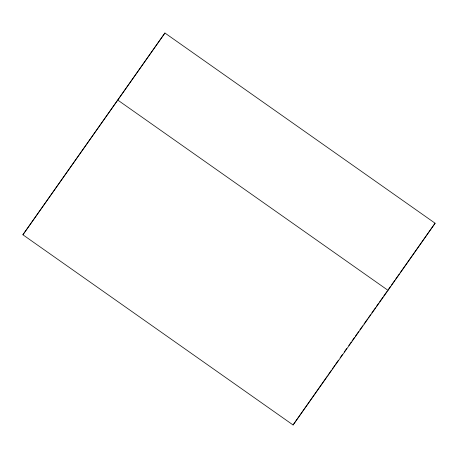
<?xml version="1.0" encoding="UTF-8"?>
<svg xmlns="http://www.w3.org/2000/svg" width="458" height="458" viewBox="0 0 458 458"><rect width="100%" height="100%" fill="white"/><g stroke="black" fill="none" stroke-linecap="round" stroke-linejoin="round"><path stroke-width="0.69" d="M22.9 234.777L164.926 33.022L435.1 223.223L388.058 290.366L293.074 424.978L22.9 234.777L164.926 33.022M293.074 424.978L327.023 376.522M327.842 375.354L331.523 370.098M332.342 368.93L334.792 365.427M335.611 364.259L338.473 360.171M340.111 357.835L342.578 354.343M344.227 352.007L346.689 348.515M348.75 345.601L351.217 342.103M352.036 340.935L354.503 337.443M355.328 336.275L358.614 331.615M359.851 329.863L362.73 325.787M363.961 324.041L367.665 318.791M368.484 317.629L370.539 314.715M371.776 312.969L375.474 307.719M376.299 306.557L378.766 303.059M379.59 301.896L382.877 297.231M383.701 296.068L386.987 291.403M388.224 289.656L390.691 286.158M391.51 284.996L394.802 280.33M395.626 279.168L399.324 273.924M400.149 272.756L435.1 223.223M117.889 100.165L388.058 290.366"/></g></svg>
